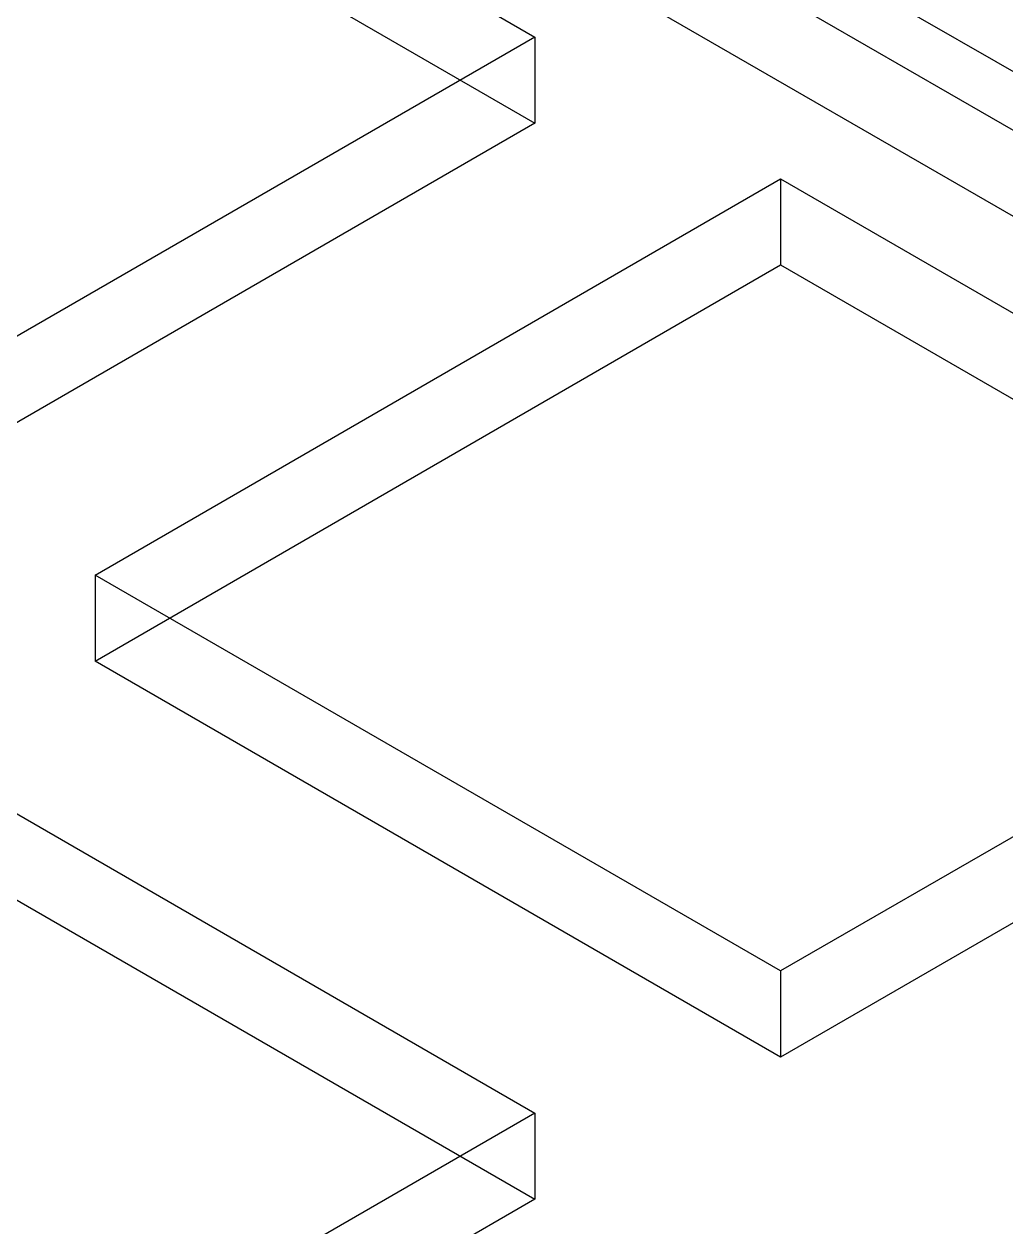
# Model space of a CAD drawing. Header units: millimetres. Extents: x 0 to 2112, y 8 to 1252.
# Drawn here: x 775.4 to 835.6, y 811.1 to 884.8 of the extents above; entities that cross this region are included whole.
import ezdxf

# ---------------------------------------------------------------- set-up
doc = ezdxf.new("R2010")
doc.units = ezdxf.units.MM
doc.layers.get('0').update_dxf_attribs({"linetype": 'CONTINUOUS'})

msp = doc.modelspace()

# ---------------------------------------------------------------- linework, layer by layer
at = {"color": 9}
for p, q in [((683.701, 966.138), (840.253, 875.796)), ((683.701, 966.138), (840.253, 875.796)), ((847.912, 874.995), (691.113, 965.091)), ((847.912, 874.995), (691.113, 965.091)), ((683.701, 960.875), (840.253, 870.532)), ((683.701, 960.875), (840.253, 870.532)), ((764.759, 908.198), (806.722, 883.952)), ((764.759, 908.198), (806.722, 883.952)), ((764.759, 902.935), (806.722, 878.688)), ((764.759, 902.935), (806.722, 878.688)), ((806.722, 883.952), (764.759, 859.734)), ((806.722, 883.952), (764.759, 859.734)), ((806.722, 883.952), (806.722, 878.688)), ((806.722, 883.952), (806.722, 878.688)), ((806.722, 878.688), (764.759, 854.442)), ((806.722, 878.688), (764.759, 854.442)), ((779.801, 851.027), (821.764, 875.273)), ((779.801, 851.027), (821.764, 875.273)), ((821.764, 875.273), (863.752, 851.027)), ((821.764, 875.273), (821.764, 870.01)), ((821.764, 875.273), (863.752, 851.027)), ((821.764, 875.273), (821.764, 870.01)), ((779.801, 845.764), (821.764, 870.01)), ((779.801, 845.764), (821.764, 870.01)), ((821.764, 870.01), (863.752, 845.764)), ((821.764, 870.01), (863.752, 845.764)), ((821.764, 826.809), (779.801, 851.027)), ((821.764, 826.809), (779.801, 851.027)), ((779.801, 851.027), (779.801, 845.764)), ((779.801, 851.027), (779.801, 845.764)), ((863.752, 851.027), (821.764, 826.809)), ((863.752, 851.027), (821.764, 826.809)), ((821.764, 821.517), (779.801, 845.764)), ((821.764, 821.517), (779.801, 845.764)), ((863.752, 845.764), (821.764, 821.517)), ((863.752, 845.764), (821.764, 821.517)), ((764.759, 842.349), (806.722, 818.102)), ((764.759, 842.349), (806.722, 818.102)), ((764.759, 837.057), (806.722, 812.839)), ((764.759, 837.057), (806.722, 812.839)), ((821.764, 826.809), (821.764, 821.517)), ((821.764, 826.809), (821.764, 821.517)), ((806.722, 818.102), (764.759, 793.856)), ((806.722, 818.102), (764.759, 793.856)), ((806.722, 818.102), (806.722, 812.839)), ((806.722, 818.102), (806.722, 812.839)), ((806.722, 812.839), (764.759, 788.592)), ((806.722, 812.839), (764.759, 788.592))]:
    msp.add_line(p, q, dxfattribs=at)

doc.saveas('drawing.dxf')
